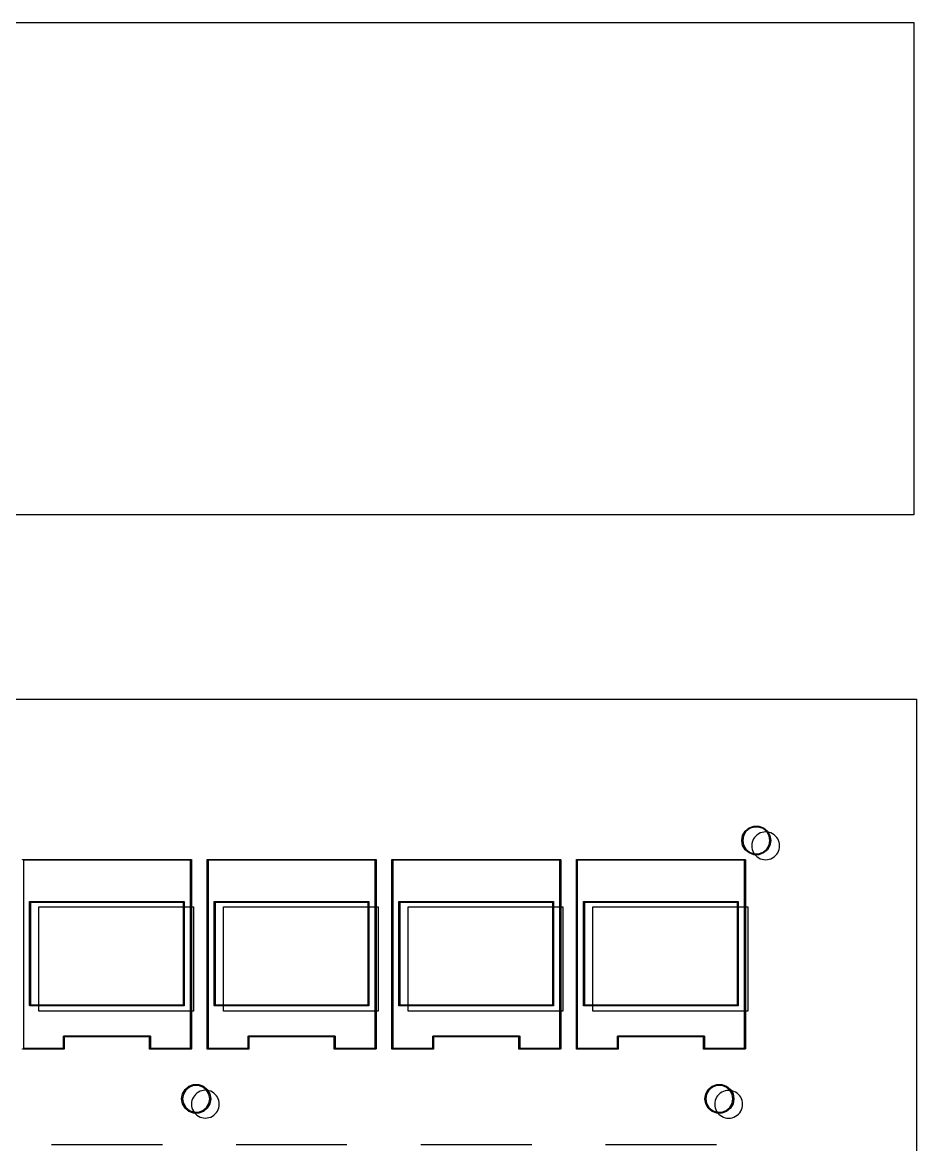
# Model space of a CAD drawing. Extents: x 121 to 1851, y 210 to 1571.
# Drawn here: x 1439 to 1851, y 1025 to 1542 of the extents above; entities that cross this region are included whole.
import ezdxf

# ---------------------------------------------------------------- set-up
doc = ezdxf.new("R2010")
doc.units = 0
doc.layers.add('Cuts', color=7, linetype='CONTINUOUS')
doc.layers.add('Silkscreen', color=7, linetype='CONTINUOUS')

msp = doc.modelspace()

# ---------------------------------------------------------------- linework, layer by layer
at = {"layer": 'Cuts', "color": 1}
for points in [[(1849.822425, 1315.383645), (1027.77525, 1315.383645), (1027.77525, 1542.155303), (1849.822425, 1542.155303)], [(1027.77525, 1230.344303), (1851.112575, 1230.344303), (1851.112575, 521.700653), (1027.77525, 521.700653)], [(1788.01019, 1162.851353)], [(1446.900825, 1134.728228), (1518.192225, 1134.728228), (1518.192225, 1086.681653), (1446.900825, 1086.681653)], [(1531.92615, 1134.733853), (1603.21755, 1134.733853), (1603.21755, 1086.687278), (1531.92615, 1086.687278)], [(1616.982075, 1134.733853), (1688.273475, 1134.733853), (1688.273475, 1086.687278), (1616.982075, 1086.687278)], [(1702.044375, 1134.725828), (1773.335775, 1134.725828), (1773.335775, 1086.679253), (1702.044375, 1086.679253)], [(1529.999915, 1043.835578)], [(1770.992765, 1043.799803)]]:
    msp.add_lwpolyline(points, close=True, dxfattribs=at)
for points in [[(1778.403779, 1168.397611), (1776.422291, 1167.253599), (1775.201645, 1165.139377), (1775.201654, 1162.851353)], [(1784.808047, 1168.397611), (1782.826559, 1169.541624), (1780.385266, 1169.541624), (1778.403779, 1168.397611)], [(1788.010181, 1162.851353), (1788.010181, 1165.139377), (1786.789534, 1167.253599), (1784.808047, 1168.397611)], [(1775.201654, 1162.851353), (1775.201654, 1160.563328), (1776.422301, 1158.449106), (1778.403788, 1157.305094)], [(1784.808056, 1157.305094), (1786.789544, 1158.449106), (1788.01019, 1160.563328), (1788.01019, 1162.851353)], [(1778.403788, 1157.305094), (1780.385276, 1156.161082), (1782.826569, 1156.161082), (1784.808056, 1157.305094)], [(1520.393503, 1049.381836), (1518.412016, 1048.237824), (1517.19137, 1046.123602), (1517.191379, 1043.835578)], [(1526.797771, 1049.381836), (1524.816284, 1050.525849), (1522.374991, 1050.525849), (1520.393503, 1049.381836)], [(1529.999905, 1043.835578), (1529.999905, 1046.123602), (1528.779259, 1048.237824), (1526.797771, 1049.381836)], [(1767.790621, 1049.346061), (1765.809134, 1050.490074), (1763.367841, 1050.490074), (1761.386353, 1049.346061)], [(1761.386353, 1049.346061), (1759.404866, 1048.202049), (1758.184219, 1046.087827), (1758.184229, 1043.799803)], [(1770.992755, 1043.799803), (1770.992755, 1046.087827), (1769.772109, 1048.202049), (1767.790621, 1049.346061)], [(1517.191379, 1043.835578), (1517.191379, 1041.547553), (1518.412026, 1039.433331), (1520.393513, 1038.289319)], [(1526.797781, 1038.289319), (1528.779269, 1039.433331), (1529.999915, 1041.547553), (1529.999915, 1043.835578)], [(1758.184229, 1043.799803), (1758.184229, 1041.511778), (1759.404876, 1039.397556), (1761.386363, 1038.253544)], [(1767.790631, 1038.253544), (1769.772119, 1039.397556), (1770.992765, 1041.511778), (1770.992765, 1043.799803)], [(1520.393513, 1038.289319), (1522.375001, 1037.145307), (1524.816294, 1037.145307), (1526.797781, 1038.289319)], [(1761.386363, 1038.253544), (1763.367851, 1037.109532), (1765.809144, 1037.109532), (1767.790631, 1038.253544)]]:
    msp.add_open_spline(points, degree=3, dxfattribs=at)
at = {"layer": 'Silkscreen', "color": 7}
for points in [[(1782.432675, 1161.042428), (1780.6497, 1159.548278), (1778.46705, 1158.753428), (1776.14265, 1158.753428), (1773.959925, 1159.548278), (1772.17695, 1161.042428), (1771.01475, 1163.055278), (1770.612225, 1165.344278), (1771.01475, 1167.633278), (1772.17695, 1169.646128), (1773.959925, 1171.140278), (1776.14265, 1171.935128), (1778.46705, 1171.935128), (1780.6497, 1171.140278), (1782.432675, 1169.646128), (1783.594875, 1167.633278), (1783.9974, 1165.344278), (1783.594875, 1163.055278)], [(1782.106725, 1169.372903), (1780.439925, 1170.772028), (1778.393325, 1171.516403), (1776.2163, 1171.516403), (1774.1697, 1170.772028), (1772.502975, 1169.372903), (1771.414425, 1167.487853), (1771.0374, 1165.344278), (1771.414425, 1163.200703), (1772.502975, 1161.315653), (1774.1697, 1159.916528), (1776.2163, 1159.172153), (1778.393325, 1159.172153), (1780.439925, 1159.916528), (1782.106725, 1161.315653), (1783.1952, 1163.200703), (1783.572225, 1165.344278), (1783.1952, 1167.487853)], [(1443.02925, 1136.785253), (1443.02925, 1089.588353), (1513.47015, 1089.588353), (1513.47015, 1113.186803), (1513.47015, 1136.785253)], [(1528.0686, 1136.785253), (1528.0686, 1089.588353), (1598.509575, 1089.588353), (1598.509575, 1113.186803), (1598.509575, 1136.785253)], [(1613.10795, 1136.785253), (1613.10795, 1089.588353), (1683.548925, 1089.588353), (1683.548925, 1113.186803), (1683.548925, 1136.785253)], [(1698.147375, 1136.785253), (1698.147375, 1089.588353), (1768.588275, 1089.588353), (1768.588275, 1113.186803), (1768.588275, 1136.785253)], [(1524.479925, 1041.987278), (1522.69695, 1040.493128), (1520.5143, 1039.698353), (1518.1899, 1039.698353), (1516.004325, 1040.493128), (1514.2242, 1041.987278), (1513.062, 1044.000203), (1512.659475, 1046.289128), (1513.062, 1048.578128), (1514.2242, 1050.590978), (1516.004325, 1052.085128), (1518.1899, 1052.879978), (1520.5143, 1052.879978), (1522.69695, 1052.085128), (1524.479925, 1050.590978), (1525.642125, 1048.578128), (1526.04465, 1046.289128), (1525.642125, 1044.000203)], [(1524.153975, 1050.317753), (1522.484325, 1051.716953), (1520.440575, 1052.461328), (1518.26355, 1052.461328), (1516.21695, 1051.716953), (1514.55015, 1050.317753), (1513.461675, 1048.432703), (1513.08465, 1046.289128), (1513.461675, 1044.145628), (1514.55015, 1042.260578), (1516.21695, 1040.861378), (1518.26355, 1040.117003), (1520.440575, 1040.117003), (1522.484325, 1040.861378), (1524.153975, 1042.260578), (1525.24245, 1044.145628), (1525.619475, 1046.289128), (1525.24245, 1048.432703)], [(1765.42485, 1041.987278), (1763.641875, 1040.493128), (1761.45915, 1039.698353), (1759.13475, 1039.698353), (1756.9521, 1040.493128), (1755.16905, 1041.987278), (1754.00685, 1044.000203), (1753.604325, 1046.289128), (1754.00685, 1048.578128), (1755.16905, 1050.590978), (1756.9521, 1052.085128), (1759.13475, 1052.879978), (1761.45915, 1052.879978), (1763.641875, 1052.085128), (1765.42485, 1050.590978), (1766.58705, 1048.578128), (1766.989575, 1046.289128), (1766.58705, 1044.000203)], [(1765.098825, 1050.317753), (1763.4321, 1051.716953), (1761.385425, 1052.461328), (1759.208475, 1052.461328), (1757.161875, 1051.716953), (1755.495075, 1050.317753), (1754.406525, 1048.432703), (1754.029575, 1046.289128), (1754.406525, 1044.145628), (1755.495075, 1042.260578), (1757.161875, 1040.861378), (1759.208475, 1040.117003), (1761.385425, 1040.117003), (1763.4321, 1040.861378), (1765.098825, 1042.260578), (1766.187375, 1044.145628), (1766.564325, 1046.289128), (1766.187375, 1048.432703)]]:
    msp.add_lwpolyline(points, close=True, dxfattribs=at)
for points in [[(1439.34705, 1156.423628), (1439.35455, 1156.441628)], [(1439.34705, 1156.405253), (1439.34705, 1156.423253)], [(1439.352675, 1156.441253), (1439.360175, 1156.459253)], [(1439.358375, 1156.459628), (1439.366625, 1156.475378)], [(1439.36685, 1156.475528), (1439.37435, 1156.492778)], [(1439.37255, 1156.493078), (1439.3838, 1156.507328), (1439.395125, 1156.523753)], [(1439.3952, 1156.523453), (1439.40945, 1156.535453)], [(1439.409375, 1156.535303), (1439.420625, 1156.549553)], [(1439.4207, 1156.549778), (1439.43495, 1156.558778), (1439.449125, 1156.570853)], [(1439.44905, 1156.571078), (1439.46855, 1156.578578)], [(1439.468925, 1156.577303), (1439.483175, 1156.586303)], [(1439.4831, 1156.586603), (1439.5026, 1156.586603)], [(1439.502975, 1156.589753), (1439.520225, 1156.597253)], [(1439.519925, 1156.596278), (1439.540175, 1156.596278)], [(1439.5398, 1156.596278), (1439.55705, 1156.596278)], [(1439.556825, 1156.599428), (1516.94265, 1156.599428), (1516.9599, 1156.599428)], [(1439.769375, 1156.174178), (1439.769375, 1069.575803), (1458.194625, 1069.575803), (1458.194625, 1075.032428), (1458.194625, 1075.051178)], [(1498.30485, 1075.032428), (1498.30485, 1069.575803), (1516.730025, 1069.575803), (1516.730025, 1156.174178), (1439.769375, 1156.174178)], [(1516.9596, 1156.596278), (1516.9791, 1156.596278)], [(1516.979475, 1156.596278), (1516.996725, 1156.588778)], [(1516.9965, 1156.589753), (1517.016, 1156.589753)], [(1517.0163, 1156.586603), (1517.03055, 1156.577603)], [(1517.030475, 1156.577303), (1517.049975, 1156.569803)], [(1517.05035, 1156.571078), (1517.0646, 1156.559078)], [(1517.064525, 1156.558853), (1517.078775, 1156.549853), (1517.08995, 1156.535528)], [(1517.090025, 1156.535303), (1517.104275, 1156.523303)], [(1517.1042, 1156.523453), (1517.11545, 1156.506953)], [(1517.115525, 1156.507253), (1517.126775, 1156.493003), (1517.13435, 1156.475828)], [(1517.13255, 1156.475528), (1517.1408, 1156.459778)], [(1517.141025, 1156.459628), (1517.148525, 1156.441628)], [(1517.146725, 1156.441253), (1517.154225, 1156.423253)], [(1517.152425, 1156.423628), (1517.152425, 1156.405628)], [(1517.152425, 1156.405253), (1517.152425, 1156.386503)], [(1517.1552, 1156.386803), (1517.1552, 1069.363178), (1517.1552, 1069.344428)], [(1524.38355, 1069.363178), (1524.38355, 1156.386803), (1524.38355, 1156.405553)], [(1524.3864, 1156.423628), (1524.3939, 1156.441628)], [(1524.3864, 1156.405253), (1524.3864, 1156.423253)], [(1524.3921, 1156.441253), (1524.3996, 1156.459253)], [(1524.397725, 1156.459628), (1524.405975, 1156.475378)], [(1524.406275, 1156.475528), (1524.413775, 1156.492778)], [(1524.4119, 1156.493078), (1524.42315, 1156.507328), (1524.434475, 1156.523753)], [(1524.434625, 1156.523453), (1524.448875, 1156.535453)], [(1524.4488, 1156.535303), (1524.46005, 1156.549553)], [(1524.460125, 1156.549778), (1524.474375, 1156.558778), (1524.48855, 1156.570853)], [(1524.488475, 1156.571078), (1524.507975, 1156.578578)], [(1524.508275, 1156.577303), (1524.522525, 1156.586303)], [(1524.52245, 1156.586603), (1524.54195, 1156.586603)], [(1524.542325, 1156.589753), (1524.559575, 1156.597253)], [(1524.55935, 1156.596278), (1524.5796, 1156.596278)], [(1524.57915, 1156.596278), (1524.5964, 1156.596278)], [(1524.596175, 1156.599428), (1601.982, 1156.599428), (1601.99925, 1156.599428)], [(1524.8088, 1156.174178), (1524.8088, 1069.575803), (1543.233975, 1069.575803), (1543.233975, 1075.032428), (1543.233975, 1075.051178)], [(1583.3442, 1075.032428), (1583.3442, 1069.575803), (1601.769375, 1069.575803), (1601.769375, 1156.174178), (1524.8088, 1156.174178)], [(1601.999025, 1156.596278), (1602.018525, 1156.596278)], [(1602.018825, 1156.596278), (1602.036075, 1156.588778)], [(1602.03585, 1156.589753), (1602.0561, 1156.589753)], [(1602.055725, 1156.586603), (1602.069975, 1156.577603)], [(1602.0699, 1156.577303), (1602.09015, 1156.569803)], [(1602.0897, 1156.571078), (1602.10395, 1156.559078)], [(1602.103875, 1156.558853), (1602.118125, 1156.549853), (1602.1293, 1156.535528)], [(1602.129375, 1156.535303), (1602.143625, 1156.523303)], [(1602.14355, 1156.523453), (1602.1548, 1156.506953)], [(1602.154875, 1156.507253), (1602.166125, 1156.493003)], [(1602.166275, 1156.493078), (1602.173775, 1156.475828)], [(1602.1719, 1156.475528), (1602.18015, 1156.459778)], [(1602.18045, 1156.459628), (1602.18795, 1156.441628)], [(1602.186075, 1156.441253), (1602.193575, 1156.423253)], [(1602.191775, 1156.423628), (1602.191775, 1156.405628)], [(1602.191775, 1156.405253), (1602.191775, 1156.386503)], [(1602.194625, 1156.386803), (1602.194625, 1069.363178), (1602.194625, 1069.344428)], [(1609.422975, 1069.363178), (1609.422975, 1156.386803), (1609.422975, 1156.405553)], [(1609.42575, 1156.423628), (1609.43325, 1156.441628)], [(1609.42575, 1156.405253), (1609.42575, 1156.423253)], [(1609.43145, 1156.441253), (1609.43895, 1156.459253)], [(1609.43715, 1156.459628), (1609.4454, 1156.475378)], [(1609.445625, 1156.475528), (1609.453125, 1156.492778)], [(1609.45125, 1156.493078), (1609.4625, 1156.507328)], [(1609.46265, 1156.507253), (1609.4739, 1156.523753)], [(1609.473975, 1156.523453), (1609.488225, 1156.535453)], [(1609.48815, 1156.535303), (1609.4994, 1156.549553)], [(1609.499475, 1156.549778), (1609.513725, 1156.558778), (1609.5279, 1156.570853)], [(1609.527825, 1156.571078), (1609.547325, 1156.578578)], [(1609.5477, 1156.577303), (1609.56195, 1156.586303)], [(1609.561875, 1156.586603), (1609.581375, 1156.586603)], [(1609.581675, 1156.589753), (1609.598925, 1156.597253)], [(1609.5987, 1156.596278), (1609.6182, 1156.596278)], [(1609.6185, 1156.596278), (1609.63575, 1156.596278)], [(1609.635525, 1156.599428), (1687.02135, 1156.599428), (1687.0386, 1156.599428)], [(1609.84815, 1156.174178), (1609.84815, 1069.575803), (1628.273325, 1069.575803), (1628.273325, 1075.032428), (1628.273325, 1075.051178)], [(1668.38355, 1075.032428), (1668.38355, 1069.575803), (1686.8088, 1069.575803), (1686.8088, 1156.174178), (1609.84815, 1156.174178)], [(1687.038375, 1156.596278), (1687.057875, 1156.596278)], [(1687.05825, 1156.596278), (1687.0755, 1156.588778)], [(1687.0752, 1156.589753), (1687.0947, 1156.589753)], [(1687.095075, 1156.586603), (1687.109325, 1156.577603)], [(1687.10925, 1156.577303), (1687.1295, 1156.569803)], [(1687.12905, 1156.571078), (1687.1433, 1156.559078)], [(1687.143225, 1156.558853), (1687.157475, 1156.549853), (1687.16865, 1156.535528)], [(1687.1688, 1156.535303), (1687.18305, 1156.523303)], [(1687.182975, 1156.523453), (1687.194225, 1156.506953)], [(1687.1943, 1156.507253), (1687.20555, 1156.493003), (1687.213125, 1156.475828)], [(1687.21125, 1156.475528), (1687.2195, 1156.459778)], [(1687.2198, 1156.459628), (1687.2273, 1156.441628)], [(1687.225425, 1156.441253), (1687.232925, 1156.423253)], [(1687.231125, 1156.423628), (1687.231125, 1156.405628)], [(1687.231125, 1156.405253), (1687.231125, 1156.386503)], [(1687.233975, 1156.386803), (1687.233975, 1069.363178), (1687.233975, 1069.344428)], [(1694.462325, 1069.363178), (1694.462325, 1156.386803), (1694.462325, 1156.405553)], [(1694.465175, 1156.423628), (1694.472675, 1156.441628)], [(1694.465175, 1156.405253), (1694.465175, 1156.423253)], [(1694.4708, 1156.441253), (1694.4783, 1156.459253)], [(1694.4765, 1156.459628), (1694.48475, 1156.475378)], [(1694.484975, 1156.475528), (1694.492475, 1156.492778)], [(1694.490675, 1156.493078), (1694.501925, 1156.507328), (1694.51325, 1156.523753)], [(1694.513325, 1156.523453), (1694.527575, 1156.535453)], [(1694.5275, 1156.535303), (1694.53875, 1156.549553)], [(1694.538825, 1156.549778), (1694.553075, 1156.558778), (1694.56725, 1156.570853)], [(1694.567175, 1156.571078), (1694.586675, 1156.578578)], [(1694.58705, 1156.577303), (1694.6013, 1156.586303)], [(1694.601225, 1156.586603), (1694.620725, 1156.586603)], [(1694.621025, 1156.589753), (1694.638275, 1156.597253)], [(1694.63805, 1156.596278), (1694.65755, 1156.596278)], [(1694.657925, 1156.596278), (1694.675175, 1156.596278)], [(1694.674875, 1156.599428), (1772.0607, 1156.599428), (1772.07795, 1156.599428)], [(1694.8875, 1156.174178), (1694.8875, 1069.575803), (1713.312675, 1069.575803), (1713.312675, 1075.032428), (1713.312675, 1075.051178)], [(1753.422975, 1075.032428), (1753.422975, 1069.575803), (1771.84815, 1069.575803), (1771.84815, 1156.174178), (1694.8875, 1156.174178)], [(1772.077725, 1156.596278), (1772.097225, 1156.596278)], [(1772.0976, 1156.596278), (1772.11485, 1156.588778)], [(1772.114625, 1156.589753), (1772.134125, 1156.589753)], [(1772.134425, 1156.586603), (1772.148675, 1156.577603)], [(1772.1486, 1156.577303), (1772.1681, 1156.569803)], [(1772.168475, 1156.571078), (1772.182725, 1156.559078)], [(1772.18265, 1156.558853), (1772.1969, 1156.549853), (1772.208075, 1156.535528)], [(1772.20815, 1156.535303), (1772.2224, 1156.523303)], [(1772.222325, 1156.523453), (1772.233575, 1156.506953)], [(1772.23365, 1156.507253), (1772.2449, 1156.493003), (1772.252475, 1156.475828)], [(1772.250675, 1156.475528), (1772.258925, 1156.459778)], [(1772.25915, 1156.459628), (1772.26665, 1156.441628)], [(1772.26485, 1156.441253), (1772.27235, 1156.423253)], [(1772.270475, 1156.423628), (1772.270475, 1156.405628)], [(1772.270475, 1156.405253), (1772.270475, 1156.386503)], [(1772.273325, 1156.386803), (1772.273325, 1069.363178), (1772.273325, 1069.344428)], [(1442.604075, 1089.375803), (1442.604075, 1136.997803), (1442.604075, 1137.016553)], [(1442.60685, 1137.034703), (1442.61435, 1137.051953)], [(1442.60685, 1137.016253), (1442.60685, 1137.035003)], [(1442.61255, 1137.052253), (1442.62005, 1137.071003)], [(1442.61825, 1137.070703), (1442.6265, 1137.086453)], [(1442.626725, 1137.086528), (1442.634225, 1137.104528)], [(1442.632425, 1137.104153), (1442.643675, 1137.118403)], [(1442.64375, 1137.118253), (1442.655, 1137.134753)], [(1442.655075, 1137.134453), (1442.669325, 1137.146453), (1442.6805, 1137.160628)], [(1442.680575, 1137.160778), (1442.694825, 1137.169778), (1442.709, 1137.181853)], [(1442.708925, 1137.182078), (1442.728425, 1137.189578)], [(1442.7288, 1137.188303), (1442.74305, 1137.197303)], [(1442.742975, 1137.197678), (1442.762475, 1137.197678)], [(1442.762775, 1137.200753), (1442.780025, 1137.208253)], [(1442.7798, 1137.207278), (1442.7993, 1137.207278)], [(1442.7996, 1137.207278), (1442.81685, 1137.207278)], [(1442.816625, 1137.210428), (1513.682775, 1137.210428), (1513.700025, 1137.210428)], [(1513.6998, 1137.207278), (1513.7193, 1137.207278)], [(1513.7196, 1137.207278), (1513.73685, 1137.199778)], [(1513.736625, 1137.200753), (1513.756125, 1137.200753)], [(1513.7565, 1137.197678), (1513.77075, 1137.188678)], [(1513.770675, 1137.188303), (1513.787925, 1137.180803)], [(1513.7877, 1137.182078), (1513.80495, 1137.170078)], [(1513.80465, 1137.169853), (1513.8189, 1137.160853), (1513.830075, 1137.146528)], [(1513.83015, 1137.146378), (1513.8444, 1137.134378), (1513.855575, 1137.117953)], [(1513.855725, 1137.118253), (1513.866975, 1137.104003)], [(1513.86705, 1137.104153), (1513.87455, 1137.086153)], [(1513.872675, 1137.086528), (1513.880925, 1137.070778)], [(1513.881225, 1137.070703), (1513.888725, 1137.051953)], [(1513.88685, 1137.052253), (1513.89435, 1137.035003)], [(1513.89255, 1137.034703), (1513.89255, 1137.015953)], [(1513.89255, 1137.016253), (1513.89255, 1136.997503)], [(1513.8954, 1136.997803), (1513.8954, 1113.186803), (1513.8954, 1089.375803), (1513.8954, 1089.357053)], [(1527.643425, 1089.375803), (1527.643425, 1136.997803), (1527.643425, 1137.016553)], [(1527.646275, 1137.034703), (1527.653775, 1137.051953)], [(1527.646275, 1137.016253), (1527.646275, 1137.035003)], [(1527.6519, 1137.052253), (1527.6594, 1137.071003)], [(1527.6576, 1137.070703), (1527.66585, 1137.086453)], [(1527.666075, 1137.086528), (1527.673575, 1137.104528)], [(1527.671775, 1137.104153), (1527.683025, 1137.118403)], [(1527.6831, 1137.118253), (1527.69435, 1137.134753)], [(1527.694425, 1137.134453), (1527.708675, 1137.146453), (1527.71985, 1137.160628)], [(1527.719925, 1137.160778), (1527.734175, 1137.169778), (1527.74835, 1137.181853)], [(1527.748275, 1137.182078), (1527.768525, 1137.189578)], [(1527.76815, 1137.188303), (1527.7824, 1137.197303)], [(1527.782325, 1137.197678), (1527.801825, 1137.197678)], [(1527.802125, 1137.200753), (1527.819375, 1137.208253)], [(1527.81915, 1137.207278), (1527.83865, 1137.207278)], [(1527.839025, 1137.207278), (1527.856275, 1137.207278)], [(1527.855975, 1137.210428), (1598.722125, 1137.210428), (1598.739375, 1137.210428)], [(1598.73915, 1137.207278), (1598.75865, 1137.207278)], [(1598.759025, 1137.207278), (1598.776275, 1137.199778)], [(1598.775975, 1137.200753), (1598.795475, 1137.200753)], [(1598.79585, 1137.197678), (1598.8101, 1137.188678)], [(1598.810025, 1137.188303), (1598.827275, 1137.180803)], [(1598.82705, 1137.182078), (1598.8443, 1137.170078)], [(1598.844075, 1137.169853), (1598.858325, 1137.160853), (1598.8695, 1137.146528)], [(1598.869575, 1137.146378), (1598.883825, 1137.134378), (1598.895, 1137.117953)], [(1598.895075, 1137.118253), (1598.906325, 1137.104003)], [(1598.9064, 1137.104153), (1598.9139, 1137.086153)], [(1598.9121, 1137.086528), (1598.92035, 1137.070778)], [(1598.920575, 1137.070703), (1598.928075, 1137.051953)], [(1598.926275, 1137.052253), (1598.933775, 1137.035003)], [(1598.9319, 1137.034703), (1598.9319, 1137.015953)], [(1598.9319, 1137.016253), (1598.9319, 1136.997503)], [(1598.93475, 1136.997803), (1598.93475, 1113.186803), (1598.93475, 1089.375803), (1598.93475, 1089.357053)], [(1612.682775, 1089.375803), (1612.682775, 1136.997803), (1612.682775, 1137.016553)], [(1612.685625, 1137.034703), (1612.693125, 1137.051953)], [(1612.685625, 1137.016253), (1612.685625, 1137.035003)], [(1612.69125, 1137.052253), (1612.69875, 1137.071003)], [(1612.69695, 1137.070703), (1612.7052, 1137.086453)], [(1612.705425, 1137.086528), (1612.712925, 1137.104528)], [(1612.711125, 1137.104153), (1612.722375, 1137.118403)], [(1612.72245, 1137.118253), (1612.7337, 1137.134753)], [(1612.733775, 1137.134453), (1612.748025, 1137.146453), (1612.7592, 1137.160628)], [(1612.75935, 1137.160778), (1612.7736, 1137.169778), (1612.787775, 1137.181853)], [(1612.7877, 1137.182078), (1612.8072, 1137.189578)], [(1612.8075, 1137.188303), (1612.82175, 1137.197303)], [(1612.821675, 1137.197678), (1612.841175, 1137.197678)], [(1612.84155, 1137.200753), (1612.8588, 1137.208253)], [(1612.8585, 1137.207278), (1612.878, 1137.207278)], [(1612.878375, 1137.207278), (1612.895625, 1137.207278)], [(1612.8954, 1137.210428), (1683.76155, 1137.210428), (1683.7788, 1137.210428)], [(1683.7785, 1137.207278), (1683.798, 1137.207278)], [(1683.798375, 1137.207278), (1683.815625, 1137.199778)], [(1683.8154, 1137.200753), (1683.8349, 1137.200753)], [(1683.8352, 1137.197678), (1683.84945, 1137.188678)], [(1683.849375, 1137.188303), (1683.866625, 1137.180803)], [(1683.8664, 1137.182078), (1683.88365, 1137.170078)], [(1683.883425, 1137.169853), (1683.897675, 1137.160853), (1683.90885, 1137.146528)], [(1683.908925, 1137.146378), (1683.923175, 1137.134378), (1683.93435, 1137.117953)], [(1683.934425, 1137.118253), (1683.945675, 1137.104003)], [(1683.94575, 1137.104153), (1683.95325, 1137.086153)], [(1683.95145, 1137.086528), (1683.9597, 1137.070778)], [(1683.959925, 1137.070703), (1683.967425, 1137.051953)], [(1683.965625, 1137.052253), (1683.973125, 1137.035003)], [(1683.97125, 1137.034703), (1683.97125, 1137.015953)], [(1683.97125, 1137.016253), (1683.97125, 1136.997503)], [(1683.9741, 1136.997803), (1683.9741, 1113.186803), (1683.9741, 1089.375803), (1683.9741, 1089.357053)], [(1697.722125, 1089.375803), (1697.722125, 1136.997803), (1697.722125, 1137.016553)], [(1697.724975, 1137.034703), (1697.732475, 1137.051953)], [(1697.724975, 1137.016253), (1697.724975, 1137.035003)], [(1697.730675, 1137.052253), (1697.738175, 1137.071003)], [(1697.7363, 1137.070703), (1697.74455, 1137.086453)], [(1697.74485, 1137.086528), (1697.75235, 1137.104528)], [(1697.750475, 1137.104153), (1697.761725, 1137.118403)], [(1697.761875, 1137.118253), (1697.773125, 1137.134753)], [(1697.7732, 1137.134453), (1697.78745, 1137.146453), (1697.798625, 1137.160628)], [(1697.7987, 1137.160778), (1697.81295, 1137.169778), (1697.827125, 1137.181853)], [(1697.82705, 1137.182078), (1697.84655, 1137.189578)], [(1697.84685, 1137.188303), (1697.8611, 1137.197303)], [(1697.861025, 1137.197678), (1697.880525, 1137.197678)], [(1697.8809, 1137.200753), (1697.89815, 1137.208253)], [(1697.897925, 1137.207278), (1697.918175, 1137.207278)], [(1697.917725, 1137.207278), (1697.934975, 1137.207278)], [(1697.93475, 1137.210428), (1768.8009, 1137.210428), (1768.81815, 1137.210428)], [(1768.817925, 1137.207278), (1768.838175, 1137.207278)], [(1768.837725, 1137.207278), (1768.854975, 1137.199778)], [(1768.85475, 1137.200753), (1768.87425, 1137.200753)], [(1768.874625, 1137.197678), (1768.888875, 1137.188678)], [(1768.8888, 1137.188303), (1768.90605, 1137.180803)], [(1768.90575, 1137.182078), (1768.923, 1137.170078)], [(1768.922775, 1137.169853), (1768.937025, 1137.160853), (1768.9482, 1137.146528)], [(1768.948275, 1137.146378), (1768.962525, 1137.134378), (1768.9737, 1137.117953)], [(1768.973775, 1137.118253), (1768.985025, 1137.104003)], [(1768.985175, 1137.104153), (1768.992675, 1137.086153)], [(1768.9908, 1137.086528), (1768.99905, 1137.070778)], [(1768.99935, 1137.070703), (1769.00685, 1137.051953)], [(1769.004975, 1137.052253), (1769.012475, 1137.035003)], [(1769.010675, 1137.034703), (1769.010675, 1137.015953)], [(1769.010675, 1137.016253), (1769.010675, 1136.997503)], [(1769.013525, 1136.997803), (1769.013525, 1113.186803), (1769.013525, 1089.375803), (1769.013525, 1089.357053)], [(1442.61255, 1089.321353), (1442.60505, 1089.338603)], [(1442.60685, 1089.357353), (1442.60685, 1089.376103)], [(1442.60685, 1089.338903), (1442.60685, 1089.357653)], [(1442.61825, 1089.302903), (1442.61075, 1089.321653)], [(1442.626725, 1089.287078), (1442.618475, 1089.302828)], [(1442.64375, 1089.255278), (1442.6325, 1089.269528), (1442.624925, 1089.287453)], [(1442.66925, 1089.227228), (1442.655, 1089.239228), (1442.643825, 1089.255653)], [(1442.69475, 1089.203678), (1442.6805, 1089.212678), (1442.669325, 1089.227003)], [(1442.708925, 1089.191528), (1442.694675, 1089.203528)], [(1442.7288, 1089.185303), (1442.7093, 1089.192803)], [(1442.742975, 1089.175928), (1442.728725, 1089.185678)], [(1442.762775, 1089.172778), (1442.743275, 1089.172778)], [(1442.7798, 1089.166253), (1442.76255, 1089.173753)], [(1442.7996, 1089.166253), (1442.7801, 1089.166253)], [(1513.682775, 1089.163178), (1442.816625, 1089.163178), (1442.799375, 1089.163178)], [(1513.6998, 1089.166253), (1513.68255, 1089.166253)], [(1513.7196, 1089.166253), (1513.7001, 1089.166253)], [(1513.736625, 1089.172778), (1513.719375, 1089.165278)], [(1513.7565, 1089.175928), (1513.737, 1089.175928)], [(1513.770675, 1089.185303), (1513.756425, 1089.175553)], [(1513.7877, 1089.191528), (1513.77045, 1089.184028)], [(1513.818825, 1089.212753), (1513.804575, 1089.203753), (1513.7874, 1089.191678)], [(1513.844325, 1089.239153), (1513.830075, 1089.227153), (1513.8189, 1089.212978)], [(1513.86705, 1089.269453), (1513.8558, 1089.255203), (1513.844475, 1089.238778)], [(1513.872675, 1089.287078), (1513.865175, 1089.269078)], [(1513.881225, 1089.302903), (1513.872975, 1089.287153)], [(1513.88685, 1089.321353), (1513.87935, 1089.302603)], [(1513.89255, 1089.338903), (1513.88505, 1089.321653)], [(1513.89255, 1089.357353), (1513.89255, 1089.338603)], [(1527.6519, 1089.321353), (1527.6444, 1089.338603)], [(1527.646275, 1089.357353), (1527.646275, 1089.376103)], [(1527.646275, 1089.338903), (1527.646275, 1089.357653)], [(1527.6576, 1089.302903), (1527.6501, 1089.321653)], [(1527.666075, 1089.287078), (1527.657825, 1089.302828)], [(1527.6831, 1089.255278), (1527.67185, 1089.269528), (1527.664275, 1089.287453)], [(1527.7086, 1089.227228), (1527.69435, 1089.239228), (1527.683175, 1089.255653)], [(1527.7341, 1089.203678), (1527.71985, 1089.212678), (1527.708675, 1089.227003)], [(1527.748275, 1089.191528), (1527.734025, 1089.203528)], [(1527.76815, 1089.185303), (1527.7479, 1089.192803)], [(1527.782325, 1089.175928), (1527.768075, 1089.185678)], [(1527.802125, 1089.172778), (1527.781875, 1089.172778)], [(1527.81915, 1089.166253), (1527.8019, 1089.173753)], [(1527.839025, 1089.166253), (1527.819525, 1089.166253)], [(1598.722125, 1089.163178), (1527.855975, 1089.163178), (1527.838725, 1089.163178)], [(1598.73915, 1089.166253), (1598.7219, 1089.166253)], [(1598.759025, 1089.166253), (1598.739525, 1089.166253)], [(1598.775975, 1089.172778), (1598.758725, 1089.165278)], [(1598.79585, 1089.175928), (1598.77635, 1089.175928)], [(1598.810025, 1089.185303), (1598.795775, 1089.175553)], [(1598.82705, 1089.191528), (1598.8098, 1089.184028)], [(1598.85825, 1089.212753), (1598.844, 1089.203753), (1598.826825, 1089.191678)], [(1598.88375, 1089.239153), (1598.8695, 1089.227153), (1598.858325, 1089.212978)], [(1598.9064, 1089.269453), (1598.89515, 1089.255203), (1598.883825, 1089.238778)], [(1598.9121, 1089.287078), (1598.9046, 1089.269078)], [(1598.920575, 1089.302903), (1598.912325, 1089.287153)], [(1598.926275, 1089.321353), (1598.918775, 1089.302603)], [(1598.9319, 1089.338903), (1598.9244, 1089.321653)], [(1598.9319, 1089.357353), (1598.9319, 1089.338603)], [(1612.69125, 1089.321353), (1612.68375, 1089.338603)], [(1612.685625, 1089.357353), (1612.685625, 1089.376103)], [(1612.685625, 1089.338903), (1612.685625, 1089.357653)], [(1612.69695, 1089.302903), (1612.68945, 1089.321653)], [(1612.705425, 1089.287078), (1612.697175, 1089.302828)], [(1612.72245, 1089.255278), (1612.7112, 1089.269528), (1612.703625, 1089.287453)], [(1612.74795, 1089.227228), (1612.7337, 1089.239228), (1612.722525, 1089.255653)], [(1612.773525, 1089.203678), (1612.759275, 1089.212678), (1612.7481, 1089.227003)], [(1612.7877, 1089.191528), (1612.77345, 1089.203528)], [(1612.8075, 1089.185303), (1612.788, 1089.192803)], [(1612.821675, 1089.175928), (1612.807425, 1089.185678)], [(1612.84155, 1089.172778), (1612.82205, 1089.172778)], [(1612.8585, 1089.166253), (1612.84125, 1089.173753)], [(1612.878375, 1089.166253), (1612.858875, 1089.166253)], [(1683.76155, 1089.163178), (1612.8954, 1089.163178), (1612.87815, 1089.163178)], [(1683.7785, 1089.166253), (1683.76125, 1089.166253)], [(1683.798375, 1089.166253), (1683.778875, 1089.166253)], [(1683.8154, 1089.172778), (1683.79815, 1089.165278)], [(1683.8352, 1089.175928), (1683.8157, 1089.175928)], [(1683.849375, 1089.185303), (1683.835125, 1089.175553)], [(1683.8664, 1089.191528), (1683.84915, 1089.184028)], [(1683.8976, 1089.212753), (1683.88335, 1089.203753), (1683.866175, 1089.191678)], [(1683.9231, 1089.239153), (1683.90885, 1089.227153), (1683.897675, 1089.212978)], [(1683.94575, 1089.269453), (1683.9345, 1089.255203), (1683.923175, 1089.238778)], [(1683.95145, 1089.287078), (1683.94395, 1089.269078)], [(1683.959925, 1089.302903), (1683.951675, 1089.287153)], [(1683.965625, 1089.321353), (1683.958125, 1089.302603)], [(1683.97125, 1089.338903), (1683.96375, 1089.321653)], [(1683.97125, 1089.357353), (1683.97125, 1089.338603)], [(1697.730675, 1089.321353), (1697.723175, 1089.338603)], [(1697.724975, 1089.357353), (1697.724975, 1089.376103)], [(1697.724975, 1089.338903), (1697.724975, 1089.357653)], [(1697.7363, 1089.302903), (1697.7288, 1089.321653)], [(1697.74485, 1089.287078), (1697.7366, 1089.302828)], [(1697.750475, 1089.269453), (1697.742975, 1089.287453)], [(1697.761875, 1089.255278), (1697.750625, 1089.269528)], [(1697.787375, 1089.227228), (1697.773125, 1089.239228), (1697.76195, 1089.255653)], [(1697.812875, 1089.203678), (1697.798625, 1089.212678), (1697.78745, 1089.227003)], [(1697.82705, 1089.191528), (1697.8128, 1089.203528)], [(1697.84685, 1089.185303), (1697.82735, 1089.192803)], [(1697.861025, 1089.175928), (1697.846775, 1089.185678)], [(1697.8809, 1089.172778), (1697.8614, 1089.172778)], [(1697.897925, 1089.166253), (1697.880675, 1089.173753)], [(1697.917725, 1089.166253), (1697.898225, 1089.166253)], [(1768.8009, 1089.163178), (1697.93475, 1089.163178), (1697.9175, 1089.163178)], [(1768.817925, 1089.166253), (1768.800675, 1089.166253)], [(1768.837725, 1089.166253), (1768.818225, 1089.166253)], [(1768.85475, 1089.172778), (1768.8375, 1089.165278)], [(1768.874625, 1089.175928), (1768.855125, 1089.175928)], [(1768.8888, 1089.185303), (1768.87455, 1089.175553)], [(1768.90575, 1089.191528), (1768.8885, 1089.184028)], [(1768.93695, 1089.212753), (1768.9227, 1089.203753), (1768.905525, 1089.191678)], [(1768.96245, 1089.239153), (1768.9482, 1089.227153), (1768.937025, 1089.212978)], [(1768.973775, 1089.255278), (1768.962525, 1089.238778)], [(1768.985175, 1089.269453), (1768.973925, 1089.255203)], [(1768.9908, 1089.287078), (1768.9833, 1089.269078)], [(1768.99935, 1089.302903), (1768.9911, 1089.287153)], [(1769.004975, 1089.321353), (1768.997475, 1089.302603)], [(1769.010675, 1089.338903), (1769.003175, 1089.321653)], [(1769.010675, 1089.357353), (1769.010675, 1089.338603)], [(1458.271125, 1075.195478), (1458.285375, 1075.204478), (1458.29955, 1075.216553)], [(1458.299475, 1075.216703), (1458.318975, 1075.224203)], [(1458.31935, 1075.222928), (1458.3336, 1075.231928)], [(1458.333525, 1075.232303), (1458.353025, 1075.232303)], [(1458.353325, 1075.235453), (1458.370575, 1075.242953)], [(1458.37035, 1075.241978), (1458.38985, 1075.241978)], [(1458.39015, 1075.241978), (1458.4074, 1075.241978)], [(1458.407175, 1075.245053), (1498.092225, 1075.245053), (1498.109475, 1075.245053)], [(1498.10925, 1075.241978), (1498.12875, 1075.241978)], [(1498.12905, 1075.241978), (1498.1463, 1075.234478)], [(1498.146075, 1075.235453), (1498.165575, 1075.235453)], [(1498.16595, 1075.232303), (1498.1802, 1075.223303)], [(1498.180125, 1075.222928), (1498.197375, 1075.215428)], [(1498.19715, 1075.216703), (1498.2144, 1075.204703)], [(1498.2141, 1075.204553), (1498.22835, 1075.195553), (1498.239525, 1075.181228)], [(1543.310475, 1075.195478), (1543.324725, 1075.204478), (1543.3389, 1075.216553)], [(1543.338825, 1075.216703), (1543.358325, 1075.224203)], [(1543.3587, 1075.222928), (1543.37295, 1075.231928)], [(1543.372875, 1075.232303), (1543.392375, 1075.232303)], [(1543.392675, 1075.235453), (1543.409925, 1075.242953)], [(1543.4097, 1075.241978), (1543.4292, 1075.241978)], [(1543.429575, 1075.241978), (1543.446825, 1075.241978)], [(1543.446525, 1075.245053), (1583.131575, 1075.245053), (1583.148825, 1075.245053)], [(1583.1486, 1075.241978), (1583.1681, 1075.241978)], [(1583.168475, 1075.241978), (1583.185725, 1075.234478)], [(1583.185425, 1075.235453), (1583.204925, 1075.235453)], [(1583.2053, 1075.232303), (1583.21955, 1075.223303)], [(1583.219475, 1075.222928), (1583.236725, 1075.215428)], [(1583.2365, 1075.216703), (1583.25375, 1075.204703)], [(1583.253525, 1075.204553), (1583.267775, 1075.195553), (1583.27895, 1075.181228)], [(1628.3499, 1075.195478), (1628.36415, 1075.204478), (1628.378325, 1075.216553)], [(1628.37825, 1075.216703), (1628.3985, 1075.224203)], [(1628.39805, 1075.222928), (1628.4123, 1075.231928)], [(1628.412225, 1075.232303), (1628.431725, 1075.232303)], [(1628.4321, 1075.235453), (1628.44935, 1075.242953)], [(1628.44905, 1075.241978), (1628.46855, 1075.241978)], [(1628.468925, 1075.241978), (1628.486175, 1075.241978)], [(1628.48595, 1075.245053), (1668.171, 1075.245053), (1668.18825, 1075.245053)], [(1668.18795, 1075.241978), (1668.20745, 1075.241978)], [(1668.207825, 1075.241978), (1668.225075, 1075.234478)], [(1668.22485, 1075.235453), (1668.2451, 1075.235453)], [(1668.24465, 1075.232303), (1668.2589, 1075.223303)], [(1668.258825, 1075.222928), (1668.276075, 1075.215428)], [(1668.27585, 1075.216703), (1668.2931, 1075.204703)], [(1668.292875, 1075.204553), (1668.307125, 1075.195553), (1668.3183, 1075.181228)], [(1713.38925, 1075.195478), (1713.4035, 1075.204478), (1713.417675, 1075.216553)], [(1713.4176, 1075.216703), (1713.4371, 1075.224203)], [(1713.4374, 1075.222928), (1713.45165, 1075.231928)], [(1713.451575, 1075.232303), (1713.471075, 1075.232303)], [(1713.47145, 1075.235453), (1713.4887, 1075.242953)], [(1713.488475, 1075.241978), (1713.507975, 1075.241978)], [(1713.508275, 1075.241978), (1713.525525, 1075.241978)], [(1713.5253, 1075.245053), (1753.21035, 1075.245053), (1753.2276, 1075.245053)], [(1753.227375, 1075.241978), (1753.246875, 1075.241978)], [(1753.247175, 1075.241978), (1753.264425, 1075.234478)], [(1753.2642, 1075.235453), (1753.28445, 1075.235453)], [(1753.284075, 1075.232303), (1753.298325, 1075.223303)], [(1753.29825, 1075.222928), (1753.3155, 1075.215428)], [(1753.3152, 1075.216703), (1753.33245, 1075.204703)], [(1753.332225, 1075.204553), (1753.346475, 1075.195553), (1753.35765, 1075.181228)], [(1458.1974, 1075.069328), (1458.2049, 1075.086578)], [(1458.1974, 1075.050878), (1458.1974, 1075.069628)], [(1458.2031, 1075.086878), (1458.2106, 1075.105628)], [(1458.2088, 1075.105328), (1458.21705, 1075.121078)], [(1458.217275, 1075.121153), (1458.224775, 1075.139153)], [(1458.222975, 1075.138778), (1458.234225, 1075.153028), (1458.24555, 1075.168703)], [(1458.245625, 1075.169078), (1458.259875, 1075.181078), (1458.27105, 1075.195253)], [(1497.8796, 1069.363178), (1497.8796, 1074.819878), (1458.6198, 1074.819878), (1458.6198, 1069.363178), (1458.6198, 1069.344428)], [(1498.2396, 1075.181003), (1498.25385, 1075.169003), (1498.265025, 1075.153328)], [(1498.265175, 1075.152953), (1498.276425, 1075.138703), (1498.284, 1075.120778)], [(1498.282125, 1075.121153), (1498.290375, 1075.105403)], [(1498.290675, 1075.105328), (1498.298175, 1075.086578)], [(1498.2963, 1075.086878), (1498.3038, 1075.069628)], [(1498.302, 1075.069328), (1498.302, 1075.050578)], [(1498.302, 1075.050878), (1498.302, 1075.032128)], [(1543.236825, 1075.069328), (1543.244325, 1075.086578)], [(1543.236825, 1075.050878), (1543.236825, 1075.069628)], [(1543.24245, 1075.086878), (1543.24995, 1075.105628)], [(1543.24815, 1075.105328), (1543.2564, 1075.121078)], [(1543.256625, 1075.121153), (1543.264125, 1075.139153)], [(1543.262325, 1075.138778), (1543.273575, 1075.153028), (1543.2849, 1075.168703)], [(1543.284975, 1075.169078), (1543.299225, 1075.181078), (1543.3104, 1075.195253)], [(1582.919025, 1069.363178), (1582.919025, 1074.819878), (1543.65915, 1074.819878), (1543.65915, 1069.363178), (1543.65915, 1069.344428)], [(1583.279025, 1075.181003), (1583.293275, 1075.169003), (1583.30445, 1075.153328)], [(1583.304525, 1075.152953), (1583.315775, 1075.138703), (1583.32335, 1075.120778)], [(1583.32155, 1075.121153), (1583.3298, 1075.105403)], [(1583.330025, 1075.105328), (1583.337525, 1075.086578)], [(1583.335725, 1075.086878), (1583.343225, 1075.069628)], [(1583.34135, 1075.069328), (1583.34135, 1075.050578)], [(1583.34135, 1075.050878), (1583.34135, 1075.032128)], [(1628.276175, 1075.069328), (1628.283675, 1075.086578)], [(1628.276175, 1075.050878), (1628.276175, 1075.069628)], [(1628.281875, 1075.086878), (1628.289375, 1075.105628)], [(1628.2875, 1075.105328), (1628.29575, 1075.121078)], [(1628.295975, 1075.121153), (1628.303475, 1075.139153)], [(1628.301675, 1075.138778), (1628.312925, 1075.153028), (1628.32425, 1075.168703)], [(1628.324325, 1075.169078), (1628.338575, 1075.181078), (1628.34975, 1075.195253)], [(1667.958375, 1069.363178), (1667.958375, 1074.819878), (1628.6985, 1074.819878), (1628.6985, 1069.363178), (1628.6985, 1069.344428)], [(1668.318375, 1075.181003), (1668.332625, 1075.169003), (1668.3438, 1075.153328)], [(1668.343875, 1075.152953), (1668.355125, 1075.138703), (1668.3627, 1075.120778)], [(1668.3609, 1075.121153), (1668.36915, 1075.105403)], [(1668.369375, 1075.105328), (1668.376875, 1075.086578)], [(1668.375075, 1075.086878), (1668.382575, 1075.069628)], [(1668.3807, 1075.069328), (1668.3807, 1075.050578)], [(1668.3807, 1075.050878), (1668.3807, 1075.032128)], [(1713.315525, 1075.069328), (1713.323025, 1075.086578)], [(1713.315525, 1075.050878), (1713.315525, 1075.069628)], [(1713.321225, 1075.086878), (1713.328725, 1075.105628)], [(1713.32685, 1075.105328), (1713.3351, 1075.121078)], [(1713.3354, 1075.121153), (1713.3429, 1075.139153)], [(1713.341025, 1075.138778), (1713.352275, 1075.153028)], [(1713.352425, 1075.152953), (1713.363675, 1075.168703)], [(1713.36375, 1075.169078), (1713.378, 1075.181078), (1713.389175, 1075.195253)], [(1752.997725, 1069.363178), (1752.997725, 1074.819878), (1713.737925, 1074.819878), (1713.737925, 1069.363178), (1713.737925, 1069.344428)], [(1753.357725, 1075.181003), (1753.371975, 1075.169003), (1753.38315, 1075.153328)], [(1753.383225, 1075.152953), (1753.394475, 1075.138703)], [(1753.394625, 1075.138778), (1753.402125, 1075.120778)], [(1753.40025, 1075.121153), (1753.4085, 1075.105403)], [(1753.4088, 1075.105328), (1753.4163, 1075.086578)], [(1753.414425, 1075.086878), (1753.421925, 1075.069628)], [(1753.420125, 1075.069328), (1753.420125, 1075.050578)], [(1753.420125, 1075.050878), (1753.420125, 1075.032128)], [(1439.352675, 1069.308728), (1439.345175, 1069.326728)], [(1439.34705, 1069.344728), (1439.34705, 1069.363478)], [(1439.34705, 1069.326353), (1439.34705, 1069.344353)], [(1439.358375, 1069.290353), (1439.350875, 1069.308353)], [(1439.36685, 1069.274453), (1439.3586, 1069.290203)], [(1439.383875, 1069.242728), (1439.372625, 1069.256978), (1439.36505, 1069.274153)], [(1439.409375, 1069.214603), (1439.395125, 1069.226603), (1439.38395, 1069.243028)], [(1439.434875, 1069.191128), (1439.420625, 1069.200128), (1439.40945, 1069.214453)], [(1439.44905, 1069.178903), (1439.4348, 1069.190903)], [(1439.468925, 1069.172678), (1439.449425, 1069.180178)], [(1439.4831, 1069.163303), (1439.46885, 1069.173053)], [(1439.502975, 1069.160228), (1439.483475, 1069.160228)], [(1439.519925, 1069.153703), (1439.502675, 1069.161203)], [(1439.5398, 1069.153703), (1439.51955, 1069.153703)], [(1458.407175, 1069.150553), (1439.556825, 1069.150553), (1439.539575, 1069.150553)], [(1458.4242, 1069.153703), (1458.40695, 1069.153703)], [(1458.444075, 1069.153703), (1458.423825, 1069.153703)], [(1458.461025, 1069.160228), (1458.443775, 1069.152728)], [(1458.4809, 1069.163303), (1458.4614, 1069.163303)], [(1458.495075, 1069.172678), (1458.480825, 1069.162928)], [(1458.5121, 1069.178903), (1458.49485, 1069.171403)], [(1458.543225, 1069.200203), (1458.528975, 1069.191203), (1458.5118, 1069.179128)], [(1458.5688, 1069.226528), (1458.55455, 1069.214528), (1458.543375, 1069.200353)], [(1458.59145, 1069.256903), (1458.5802, 1069.242653), (1458.568875, 1069.226228)], [(1458.59715, 1069.274453), (1458.58965, 1069.257203)], [(1458.605625, 1069.290353), (1458.597375, 1069.274603)], [(1458.61125, 1069.308728), (1458.60375, 1069.290728)], [(1458.61695, 1069.326353), (1458.60945, 1069.308353)], [(1458.61695, 1069.344728), (1458.61695, 1069.326728)], [(1497.88815, 1069.308728), (1497.88065, 1069.326728)], [(1497.88245, 1069.344728), (1497.88245, 1069.363478)], [(1497.88245, 1069.326353), (1497.88245, 1069.344353)], [(1497.893775, 1069.290353), (1497.886275, 1069.308353)], [(1497.902325, 1069.274453), (1497.894075, 1069.290203)], [(1497.90795, 1069.256903), (1497.90045, 1069.274153)], [(1497.91935, 1069.242728), (1497.9081, 1069.256978)], [(1497.94485, 1069.214603), (1497.9306, 1069.226603), (1497.919425, 1069.243028)], [(1497.97035, 1069.191128), (1497.9561, 1069.200128), (1497.944925, 1069.214453)], [(1497.984525, 1069.178903), (1497.970275, 1069.190903)], [(1498.004325, 1069.172678), (1497.984825, 1069.180178)], [(1498.0185, 1069.163303), (1498.00425, 1069.173053)], [(1498.038375, 1069.160228), (1498.018875, 1069.160228)], [(1498.0554, 1069.153703), (1498.03815, 1069.161203)], [(1498.0752, 1069.153703), (1498.05495, 1069.153703)], [(1516.94265, 1069.150553), (1498.092225, 1069.150553), (1498.074975, 1069.150553)], [(1516.9596, 1069.153703), (1516.94235, 1069.153703)], [(1516.979475, 1069.153703), (1516.959975, 1069.153703)], [(1516.9965, 1069.160228), (1516.97925, 1069.152728)], [(1517.0163, 1069.163303), (1516.9968, 1069.163303)], [(1517.030475, 1069.172678), (1517.016225, 1069.162928)], [(1517.05035, 1069.178903), (1517.03085, 1069.171403)], [(1517.0787, 1069.200203), (1517.06445, 1069.191203), (1517.050275, 1069.179128)], [(1517.1042, 1069.226528), (1517.08995, 1069.214528), (1517.078775, 1069.200353)], [(1517.12685, 1069.256903), (1517.1156, 1069.242653), (1517.104275, 1069.226228)], [(1517.13255, 1069.274453), (1517.12505, 1069.257203)], [(1517.141025, 1069.290353), (1517.132775, 1069.274603)], [(1517.146725, 1069.308728), (1517.139225, 1069.290728)], [(1517.152425, 1069.326353), (1517.144925, 1069.308353)], [(1517.152425, 1069.344728), (1517.152425, 1069.326728)], [(1524.3921, 1069.308728), (1524.3846, 1069.326728)], [(1524.3864, 1069.344728), (1524.3864, 1069.363478)], [(1524.3864, 1069.326353), (1524.3864, 1069.344353)], [(1524.397725, 1069.290353), (1524.390225, 1069.308353)], [(1524.406275, 1069.274453), (1524.398025, 1069.290203)], [(1524.423225, 1069.242728), (1524.411975, 1069.256978), (1524.4044, 1069.274153)], [(1524.4488, 1069.214603), (1524.43455, 1069.226603), (1524.423375, 1069.243028)], [(1524.4743, 1069.191128), (1524.46005, 1069.200128), (1524.448875, 1069.214453)], [(1524.488475, 1069.178903), (1524.474225, 1069.190903)], [(1524.508275, 1069.172678), (1524.488775, 1069.180178)], [(1524.52245, 1069.163303), (1524.5082, 1069.173053)], [(1524.542325, 1069.160228), (1524.522825, 1069.160228)], [(1524.55935, 1069.153703), (1524.5421, 1069.161203)], [(1524.57915, 1069.153703), (1524.5589, 1069.153703)], [(1543.446525, 1069.150553), (1524.596175, 1069.150553), (1524.578925, 1069.150553)], [(1543.46355, 1069.153703), (1543.4463, 1069.153703)], [(1543.483425, 1069.153703), (1543.463925, 1069.153703)], [(1543.50045, 1069.160228), (1543.4832, 1069.152728)], [(1543.52025, 1069.163303), (1543.50075, 1069.163303)], [(1543.534425, 1069.172678), (1543.520175, 1069.162928)], [(1543.55145, 1069.178903), (1543.5342, 1069.171403)], [(1543.58265, 1069.200203), (1543.5684, 1069.191203), (1543.551225, 1069.179128)], [(1543.60815, 1069.226528), (1543.5939, 1069.214528), (1543.582725, 1069.200353)], [(1543.6308, 1069.256903), (1543.61955, 1069.242653), (1543.608225, 1069.226228)], [(1543.6365, 1069.274453), (1543.629, 1069.257203)], [(1543.644975, 1069.290353), (1543.636725, 1069.274603)], [(1543.650675, 1069.308728), (1543.643175, 1069.290728)], [(1543.6563, 1069.326353), (1543.6488, 1069.308353)], [(1543.6563, 1069.344728), (1543.6563, 1069.326728)], [(1582.9275, 1069.308728), (1582.92, 1069.326728)], [(1582.921875, 1069.344728), (1582.921875, 1069.363478)], [(1582.921875, 1069.326353), (1582.921875, 1069.344353)], [(1582.9332, 1069.290353), (1582.9257, 1069.308353)], [(1582.941675, 1069.274453), (1582.933425, 1069.290203)], [(1582.9587, 1069.242728), (1582.94745, 1069.256978), (1582.939875, 1069.274153)], [(1582.9842, 1069.214603), (1582.96995, 1069.226603), (1582.958775, 1069.243028)], [(1583.0097, 1069.191128), (1582.99545, 1069.200128), (1582.984275, 1069.214453)], [(1583.023875, 1069.178903), (1583.009625, 1069.190903)], [(1583.04375, 1069.172678), (1583.02425, 1069.180178)], [(1583.057925, 1069.163303), (1583.043675, 1069.173053)], [(1583.077725, 1069.160228), (1583.058225, 1069.160228)], [(1583.09475, 1069.153703), (1583.0775, 1069.161203)], [(1583.114625, 1069.153703), (1583.095125, 1069.153703)], [(1601.982, 1069.150553), (1583.131575, 1069.150553), (1583.114325, 1069.150553)], [(1601.999025, 1069.153703), (1601.981775, 1069.153703)], [(1602.018825, 1069.153703), (1601.999325, 1069.153703)], [(1602.03585, 1069.160228), (1602.0186, 1069.152728)], [(1602.055725, 1069.163303), (1602.035475, 1069.163303)], [(1602.0699, 1069.172678), (1602.05565, 1069.162928)], [(1602.0897, 1069.178903), (1602.0702, 1069.171403)], [(1602.11805, 1069.200203), (1602.1038, 1069.191203), (1602.089625, 1069.179128)], [(1602.14355, 1069.226528), (1602.1293, 1069.214528), (1602.118125, 1069.200353)], [(1602.154875, 1069.242728), (1602.143625, 1069.226228)], [(1602.166275, 1069.256903), (1602.155025, 1069.242653)], [(1602.1719, 1069.274453), (1602.1644, 1069.257203)], [(1602.18045, 1069.290353), (1602.1722, 1069.274603)], [(1602.186075, 1069.308728), (1602.178575, 1069.290728)], [(1602.191775, 1069.326353), (1602.184275, 1069.308353)], [(1602.191775, 1069.344728), (1602.191775, 1069.326728)], [(1609.43145, 1069.308728), (1609.42395, 1069.326728)], [(1609.42575, 1069.344728), (1609.42575, 1069.363478)], [(1609.42575, 1069.326353), (1609.42575, 1069.344353)], [(1609.43715, 1069.290353), (1609.42965, 1069.308353)], [(1609.445625, 1069.274453), (1609.437375, 1069.290203)], [(1609.45125, 1069.256903), (1609.44375, 1069.274153)], [(1609.46265, 1069.242728), (1609.4514, 1069.256978)], [(1609.48815, 1069.214603), (1609.4739, 1069.226603), (1609.462725, 1069.243028)], [(1609.51365, 1069.191128), (1609.4994, 1069.200128), (1609.488225, 1069.214453)], [(1609.527825, 1069.178903), (1609.513575, 1069.190903)], [(1609.5477, 1069.172678), (1609.5282, 1069.180178)], [(1609.561875, 1069.163303), (1609.547625, 1069.173053)], [(1609.581675, 1069.160228), (1609.562175, 1069.160228)], [(1609.5987, 1069.153703), (1609.58145, 1069.161203)], [(1609.6185, 1069.153703), (1609.599, 1069.153703)], [(1628.48595, 1069.150553), (1609.635525, 1069.150553), (1609.618275, 1069.150553)], [(1628.502975, 1069.153703), (1628.485725, 1069.153703)], [(1628.522775, 1069.153703), (1628.503275, 1069.153703)], [(1628.5398, 1069.160228), (1628.52255, 1069.152728)], [(1628.5596, 1069.163303), (1628.5401, 1069.163303)], [(1628.573775, 1069.172678), (1628.559525, 1069.162928)], [(1628.5908, 1069.178903), (1628.57355, 1069.171403)], [(1628.622, 1069.200203), (1628.60775, 1069.191203), (1628.590575, 1069.179128)], [(1628.6475, 1069.226528), (1628.63325, 1069.214528), (1628.622075, 1069.200353)], [(1628.67015, 1069.256903), (1628.6589, 1069.242653), (1628.647575, 1069.226228)], [(1628.67585, 1069.274453), (1628.66835, 1069.257203)], [(1628.684325, 1069.290353), (1628.676075, 1069.274603)], [(1628.690025, 1069.308728), (1628.682525, 1069.290728)], [(1628.695725, 1069.326353), (1628.688225, 1069.308353)], [(1628.695725, 1069.344728), (1628.695725, 1069.326728)], [(1667.96685, 1069.308728), (1667.95935, 1069.326728)], [(1667.961225, 1069.344728), (1667.961225, 1069.363478)], [(1667.961225, 1069.326353), (1667.961225, 1069.344353)], [(1667.97255, 1069.290353), (1667.96505, 1069.308353)], [(1667.981025, 1069.274453), (1667.972775, 1069.290203)], [(1667.99805, 1069.242728), (1667.9868, 1069.256978), (1667.979225, 1069.274153)], [(1668.02355, 1069.214603), (1668.0093, 1069.226603), (1667.998125, 1069.243028)], [(1668.04905, 1069.191128), (1668.0348, 1069.200128), (1668.023625, 1069.214453)], [(1668.063225, 1069.178903), (1668.048975, 1069.190903)], [(1668.0831, 1069.172678), (1668.0636, 1069.180178)], [(1668.097275, 1069.163303), (1668.083025, 1069.173053)], [(1668.11715, 1069.160228), (1668.09765, 1069.160228)], [(1668.1341, 1069.153703), (1668.11685, 1069.161203)], [(1668.153975, 1069.153703), (1668.134475, 1069.153703)], [(1687.02135, 1069.150553), (1668.171, 1069.150553), (1668.15375, 1069.150553)], [(1687.038375, 1069.153703), (1687.021125, 1069.153703)], [(1687.05825, 1069.153703), (1687.03875, 1069.153703)], [(1687.0752, 1069.160228), (1687.05795, 1069.152728)], [(1687.095075, 1069.163303), (1687.075575, 1069.163303)], [(1687.10925, 1069.172678), (1687.095, 1069.162928)], [(1687.12905, 1069.178903), (1687.10955, 1069.171403)], [(1687.1574, 1069.200203), (1687.14315, 1069.191203), (1687.128975, 1069.179128)], [(1687.182975, 1069.226528), (1687.168725, 1069.214528), (1687.15755, 1069.200353)], [(1687.205625, 1069.256903), (1687.194375, 1069.242653), (1687.18305, 1069.226228)], [(1687.21125, 1069.274453), (1687.20375, 1069.257203)], [(1687.2198, 1069.290353), (1687.21155, 1069.274603)], [(1687.225425, 1069.308728), (1687.217925, 1069.290728)], [(1687.231125, 1069.326353), (1687.223625, 1069.308353)], [(1687.231125, 1069.344728), (1687.231125, 1069.326728)], [(1694.4708, 1069.308728), (1694.4633, 1069.326728)], [(1694.465175, 1069.344728), (1694.465175, 1069.363478)], [(1694.465175, 1069.326353), (1694.465175, 1069.344353)], [(1694.4765, 1069.290353), (1694.469, 1069.308353)], [(1694.484975, 1069.274453), (1694.476725, 1069.290203)], [(1694.502, 1069.242728), (1694.49075, 1069.256978), (1694.483175, 1069.274153)], [(1694.5275, 1069.214603), (1694.51325, 1069.226603), (1694.502075, 1069.243028)], [(1694.553, 1069.191128), (1694.53875, 1069.200128), (1694.527575, 1069.214453)], [(1694.567175, 1069.178903), (1694.552925, 1069.190903)], [(1694.58705, 1069.172678), (1694.56755, 1069.180178)], [(1694.601225, 1069.163303), (1694.586975, 1069.173053)], [(1694.621025, 1069.160228), (1694.600775, 1069.160228)], [(1694.63805, 1069.153703), (1694.6208, 1069.161203)], [(1694.657925, 1069.153703), (1694.638425, 1069.153703)], [(1713.5253, 1069.150553), (1694.674875, 1069.150553), (1694.657625, 1069.150553)], [(1713.542325, 1069.153703), (1713.525075, 1069.153703)], [(1713.562125, 1069.153703), (1713.542625, 1069.153703)], [(1713.57915, 1069.160228), (1713.5619, 1069.152728)], [(1713.599025, 1069.163303), (1713.579525, 1069.163303)], [(1713.6132, 1069.172678), (1713.59895, 1069.162928)], [(1713.63015, 1069.178903), (1713.6129, 1069.171403)], [(1713.66135, 1069.200203), (1713.6471, 1069.191203), (1713.629925, 1069.179128)], [(1713.68685, 1069.226528), (1713.6726, 1069.214528), (1713.661425, 1069.200353)], [(1713.709575, 1069.256903), (1713.698325, 1069.242653), (1713.687, 1069.226228)], [(1713.7152, 1069.274453), (1713.7077, 1069.257203)], [(1713.72375, 1069.290353), (1713.7155, 1069.274603)], [(1713.729375, 1069.308728), (1713.721875, 1069.290728)], [(1713.735075, 1069.326353), (1713.727575, 1069.308353)], [(1713.735075, 1069.344728), (1713.735075, 1069.326728)], [(1753.006275, 1069.308728), (1752.998775, 1069.326728)], [(1753.000575, 1069.344728), (1753.000575, 1069.363478)], [(1753.000575, 1069.326353), (1753.000575, 1069.344353)], [(1753.0119, 1069.290353), (1753.0044, 1069.308353)], [(1753.02045, 1069.274453), (1753.0122, 1069.290203)], [(1753.0374, 1069.242728), (1753.02615, 1069.256978), (1753.018575, 1069.274153)], [(1753.062975, 1069.214603), (1753.048725, 1069.226603), (1753.03755, 1069.243028)], [(1753.088475, 1069.191128), (1753.074225, 1069.200128), (1753.06305, 1069.214453)], [(1753.10265, 1069.178903), (1753.0884, 1069.190903)], [(1753.12245, 1069.172678), (1753.10295, 1069.180178)], [(1753.136625, 1069.163303), (1753.122375, 1069.173053)], [(1753.1565, 1069.160228), (1753.137, 1069.160228)], [(1753.173525, 1069.153703), (1753.156275, 1069.161203)], [(1753.193325, 1069.153703), (1753.173825, 1069.153703)], [(1772.0607, 1069.150553), (1753.21035, 1069.150553), (1753.1931, 1069.150553)], [(1772.077725, 1069.153703), (1772.060475, 1069.153703)], [(1772.0976, 1069.153703), (1772.0781, 1069.153703)], [(1772.114625, 1069.160228), (1772.097375, 1069.152728)], [(1772.134425, 1069.163303), (1772.114925, 1069.163303)], [(1772.1486, 1069.172678), (1772.13435, 1069.162928)], [(1772.168475, 1069.178903), (1772.148975, 1069.171403)], [(1772.196825, 1069.200203), (1772.182575, 1069.191203), (1772.1684, 1069.179128)], [(1772.222325, 1069.226528), (1772.208075, 1069.214528), (1772.1969, 1069.200353)], [(1772.244975, 1069.256903), (1772.233725, 1069.242653), (1772.2224, 1069.226228)], [(1772.250675, 1069.274453), (1772.243175, 1069.257203)], [(1772.25915, 1069.290353), (1772.2509, 1069.274603)], [(1772.26485, 1069.308728), (1772.25735, 1069.290728)], [(1772.270475, 1069.326353), (1772.262975, 1069.308353)], [(1772.270475, 1069.344728), (1772.270475, 1069.326728)], [(1452.684075, 1025.232278), (1452.701325, 1025.239778)], [(1452.701025, 1025.238803), (1452.720525, 1025.238803)], [(1452.7209, 1025.238803), (1452.73815, 1025.238803)], [(1452.737925, 1025.241878), (1503.76155, 1025.241878), (1503.7788, 1025.241878)], [(1503.7785, 1025.238803), (1503.798, 1025.238803)], [(1503.798375, 1025.238803), (1503.815625, 1025.231303)], [(1503.8154, 1025.232278), (1503.83565, 1025.232278)], [(1537.723425, 1025.232278), (1537.740675, 1025.239778)], [(1537.74045, 1025.238803), (1537.75995, 1025.238803)], [(1537.76025, 1025.238803), (1537.7775, 1025.238803)], [(1537.777275, 1025.241878), (1588.8009, 1025.241878)], [(1622.816625, 1025.241878), (1673.84025, 1025.241878), (1673.8575, 1025.241878)], [(1673.857275, 1025.238803), (1673.877525, 1025.238803)], [(1673.87715, 1025.238803), (1673.8944, 1025.231303)], [(1673.8941, 1025.232278), (1673.9136, 1025.232278)], [(1707.802125, 1025.232278), (1707.819375, 1025.239778)], [(1707.81915, 1025.238803), (1707.83865, 1025.238803)], [(1707.839025, 1025.238803), (1707.856275, 1025.238803)], [(1707.855975, 1025.241878), (1758.8796, 1025.241878), (1758.89685, 1025.241878)], [(1758.896625, 1025.238803), (1758.916125, 1025.238803)], [(1758.9165, 1025.238803), (1758.93375, 1025.231303)], [(1758.933525, 1025.232278), (1758.953025, 1025.232278)]]:
    msp.add_lwpolyline(points, dxfattribs=at)

doc.saveas('drawing.dxf')
